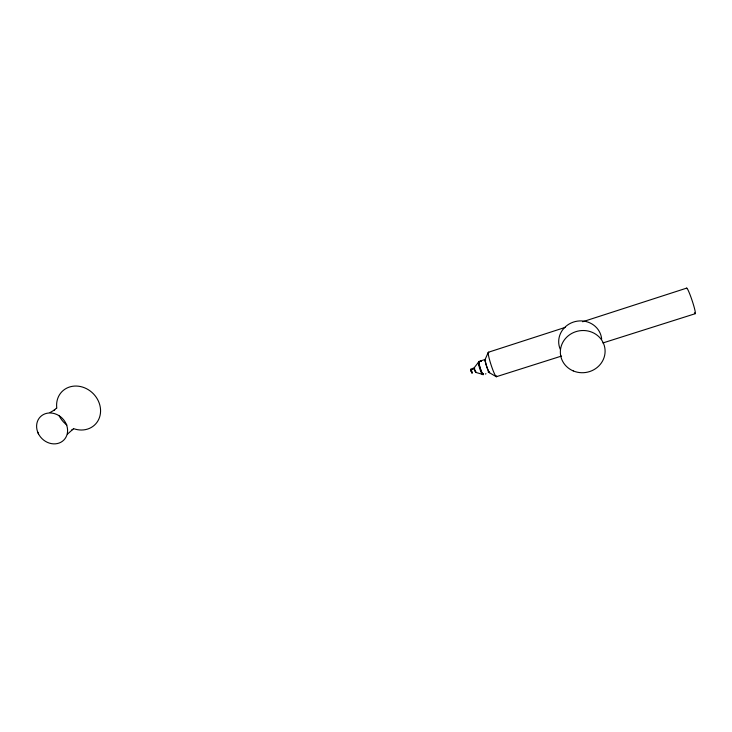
<?xml version="1.0" encoding="UTF-8"?>
<svg xmlns="http://www.w3.org/2000/svg" width="732" height="732" viewBox="0 0 732 732"><rect width="100%" height="100%" fill="white"/><g stroke="black" fill="none" stroke-linecap="round" stroke-linejoin="round"><path stroke-width="1.1" d="M474.281 368.8L470.987 369.852L471.234 371.197M474.309 368.809L475.123 371.453M478.417 362.358L474.254 367.665L474.748 370.026L475.818 372.405L482.297 374.281M484.547 360.757L488.244 352.449M67.527 434.076L72.807 429.364M56.208 408.3L53.857 410.551L54.726 409.819L50.051 412.555M474.263 367.638L474.702 368.187M481.473 361.059L480.768 361.324M71.837 429.867L73.145 429.208M485.984 373.768L485.343 373.979M480.64 360.977L481.354 360.739M475.846 372.405L475.791 371.426M488.363 352.257L565.314 327.369M582.654 321.76L686.698 288.115M478.829 361.489L485.151 359.449M471.637 368.763L473.476 368.178M496.351 376.715L561.572 356.045M602.875 342.96L695.272 313.689M471.811 372.497L471.39 371.655M488.079 371.938L496.204 376.678M471.051 369.468L470.703 369.074L471.271 371.655M38.494 433.884L37.652 431.981M58.981 415.428L59.21 415.895A23.351 20.542 45 0 0 66.905 425.027M471.564 370.712L471.756 371.316M471.262 371.289L472.103 373.311L472.003 372.185M471.6 371.17L471.783 371.801M482.507 373.723A6.304 0.75 72 0 1 479.725 368.544A6.304 0.75 72 0 1 478.902 362.669M483.093 373.713A6.304 0.75 72 0 1 480.595 369.212A6.304 0.75 72 0 1 479.085 362.111M483.266 373.659A6.981 0.824 72 0 1 480.384 368.864A6.981 0.824 72 0 1 479.314 361.892M489.626 372.295A6.991 0.787 71.9 0 1 486.597 366.348A6.991 0.787 71.9 0 1 485.517 359.714M489.287 371.966A6.204 0.695 71.9 0 1 486.478 365.689A6.204 0.695 71.9 0 1 485.636 360.327M496.589 375.8A12.865 1.382 71.9 0 1 491.318 365.625A12.865 1.382 71.9 0 1 488.811 352.485M686.515 288.637A13.487 1.217 71.5 0 1 692.435 301.493A13.487 1.217 71.5 0 1 694.439 312.793M560.227 349.255A21.576 20.34 -10.4 0 1 575.215 321.558A21.576 20.34 -10.4 0 1 601.667 339.081M56.794 408.172A23.351 20.542 45 0 1 78.37 386.194A23.351 20.542 45 0 1 100.43 413.315A23.351 20.542 45 0 1 73.374 428.559M573.238 370.914A22.408 21.072 -9.4 0 0 605.016 349.393A22.408 21.072 -9.4 0 0 569.908 334.561A22.408 21.072 -9.4 0 0 573.238 370.914M37.478 431.477A16.516 14.365 44.5 0 0 63.858 440.024A16.516 14.365 44.5 0 0 54.964 413.772A16.516 14.365 44.5 0 0 37.478 431.477"/></g></svg>
